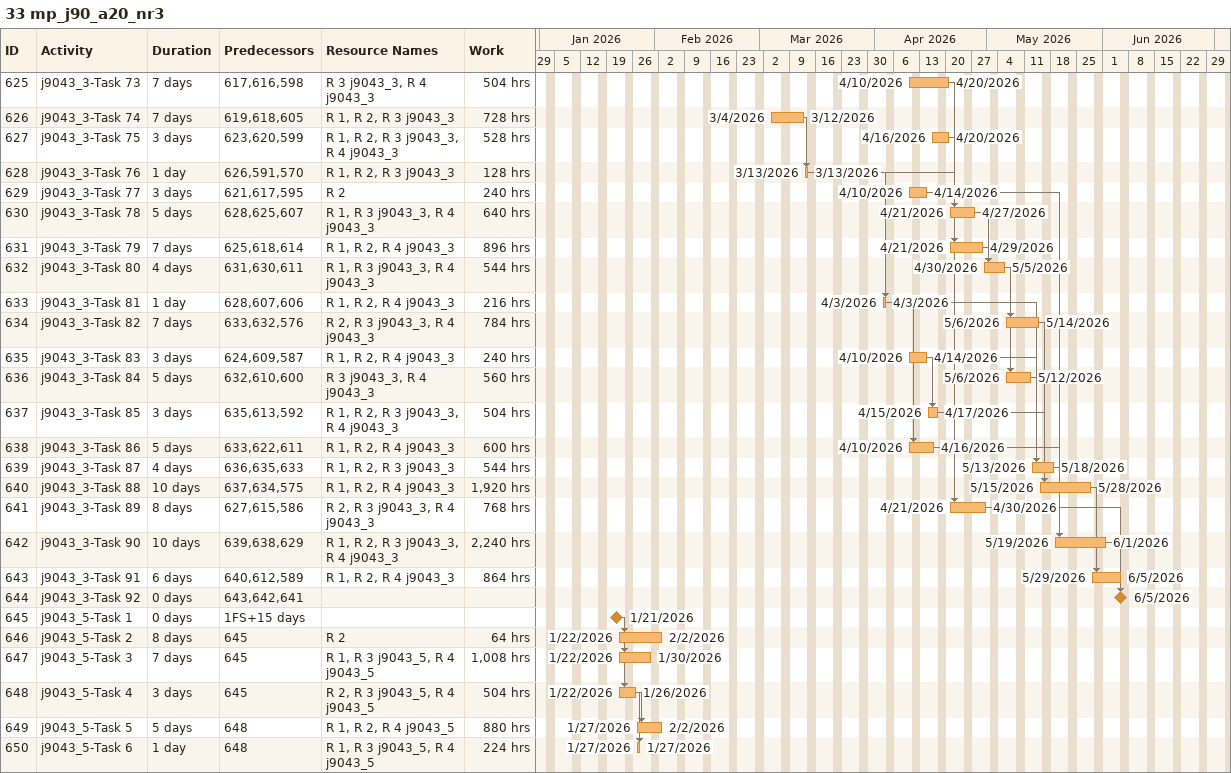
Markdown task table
33 mp_j90_a20_nr3

| ID | Task | Duration | Start | Finish | Predecessors | Resources | Work (h) |
|---|---|---|---|---|---|---|---|
| 625 | j9043_3-Task 73 | 7d | 2026-04-10 | 2026-04-20 | 617, 616, 598 | R 3 j9043_3, R 4 j9043_3 | 504 |
| 626 | j9043_3-Task 74 | 7d | 2026-03-04 | 2026-03-12 | 619, 618, 605 | R 1, R 2, R 3 j9043_3 | 728 |
| 627 | j9043_3-Task 75 | 3d | 2026-04-16 | 2026-04-20 | 623, 620, 599 | R 1, R 2, R 3 j9043_3, R 4 j9043_3 | 528 |
| 628 | j9043_3-Task 76 | 1d | 2026-03-13 | 2026-03-13 | 626, 591, 570 | R 1, R 2, R 3 j9043_3 | 128 |
| 629 | j9043_3-Task 77 | 3d | 2026-04-10 | 2026-04-14 | 621, 617, 595 | R 2 | 240 |
| 630 | j9043_3-Task 78 | 5d | 2026-04-21 | 2026-04-27 | 628, 625, 607 | R 1, R 3 j9043_3, R 4 j9043_3 | 640 |
| 631 | j9043_3-Task 79 | 7d | 2026-04-21 | 2026-04-29 | 625, 618, 614 | R 1, R 2, R 4 j9043_3 | 896 |
| 632 | j9043_3-Task 80 | 4d | 2026-04-30 | 2026-05-05 | 631, 630, 611 | R 1, R 3 j9043_3, R 4 j9043_3 | 544 |
| 633 | j9043_3-Task 81 | 1d | 2026-04-03 | 2026-04-03 | 628, 607, 606 | R 1, R 2, R 4 j9043_3 | 216 |
| 634 | j9043_3-Task 82 | 7d | 2026-05-06 | 2026-05-14 | 633, 632, 576 | R 2, R 3 j9043_3, R 4 j9043_3 | 784 |
| 635 | j9043_3-Task 83 | 3d | 2026-04-10 | 2026-04-14 | 624, 609, 587 | R 1, R 2, R 4 j9043_3 | 240 |
| 636 | j9043_3-Task 84 | 5d | 2026-05-06 | 2026-05-12 | 632, 610, 600 | R 3 j9043_3, R 4 j9043_3 | 560 |
| 637 | j9043_3-Task 85 | 3d | 2026-04-15 | 2026-04-17 | 635, 613, 592 | R 1, R 2, R 3 j9043_3, R 4 j9043_3 | 504 |
| 638 | j9043_3-Task 86 | 5d | 2026-04-10 | 2026-04-16 | 633, 622, 611 | R 1, R 2, R 4 j9043_3 | 600 |
| 639 | j9043_3-Task 87 | 4d | 2026-05-13 | 2026-05-18 | 636, 635, 633 | R 1, R 2, R 3 j9043_3 | 544 |
| 640 | j9043_3-Task 88 | 10d | 2026-05-15 | 2026-05-28 | 637, 634, 575 | R 1, R 2, R 4 j9043_3 | 1920 |
| 641 | j9043_3-Task 89 | 8d | 2026-04-21 | 2026-04-30 | 627, 615, 586 | R 2, R 3 j9043_3, R 4 j9043_3 | 768 |
| 642 | j9043_3-Task 90 | 10d | 2026-05-19 | 2026-06-01 | 639, 638, 629 | R 1, R 2, R 3 j9043_3, R 4 j9043_3 | 2240 |
| 643 | j9043_3-Task 91 | 6d | 2026-05-29 | 2026-06-05 | 640, 612, 589 | R 1, R 2, R 4 j9043_3 | 864 |
| 644 | j9043_3-Task 92 | 0d | 2026-06-05 | 2026-06-05 | 643, 642, 641 |  |  |
| 645 | j9043_5-Task 1 | 0d | 2026-01-21 | 2026-01-21 | 1FS+15d |  |  |
| 646 | j9043_5-Task 2 | 8d | 2026-01-22 | 2026-02-02 | 645 | R 2 | 64 |
| 647 | j9043_5-Task 3 | 7d | 2026-01-22 | 2026-01-30 | 645 | R 1, R 3 j9043_5, R 4 j9043_5 | 1008 |
| 648 | j9043_5-Task 4 | 3d | 2026-01-22 | 2026-01-26 | 645 | R 2, R 3 j9043_5, R 4 j9043_5 | 504 |
| 649 | j9043_5-Task 5 | 5d | 2026-01-27 | 2026-02-02 | 648 | R 1, R 2, R 4 j9043_5 | 880 |
| 650 | j9043_5-Task 6 | 1d | 2026-01-27 | 2026-01-27 | 648 | R 1, R 3 j9043_5, R 4 j9043_5 | 224 |
